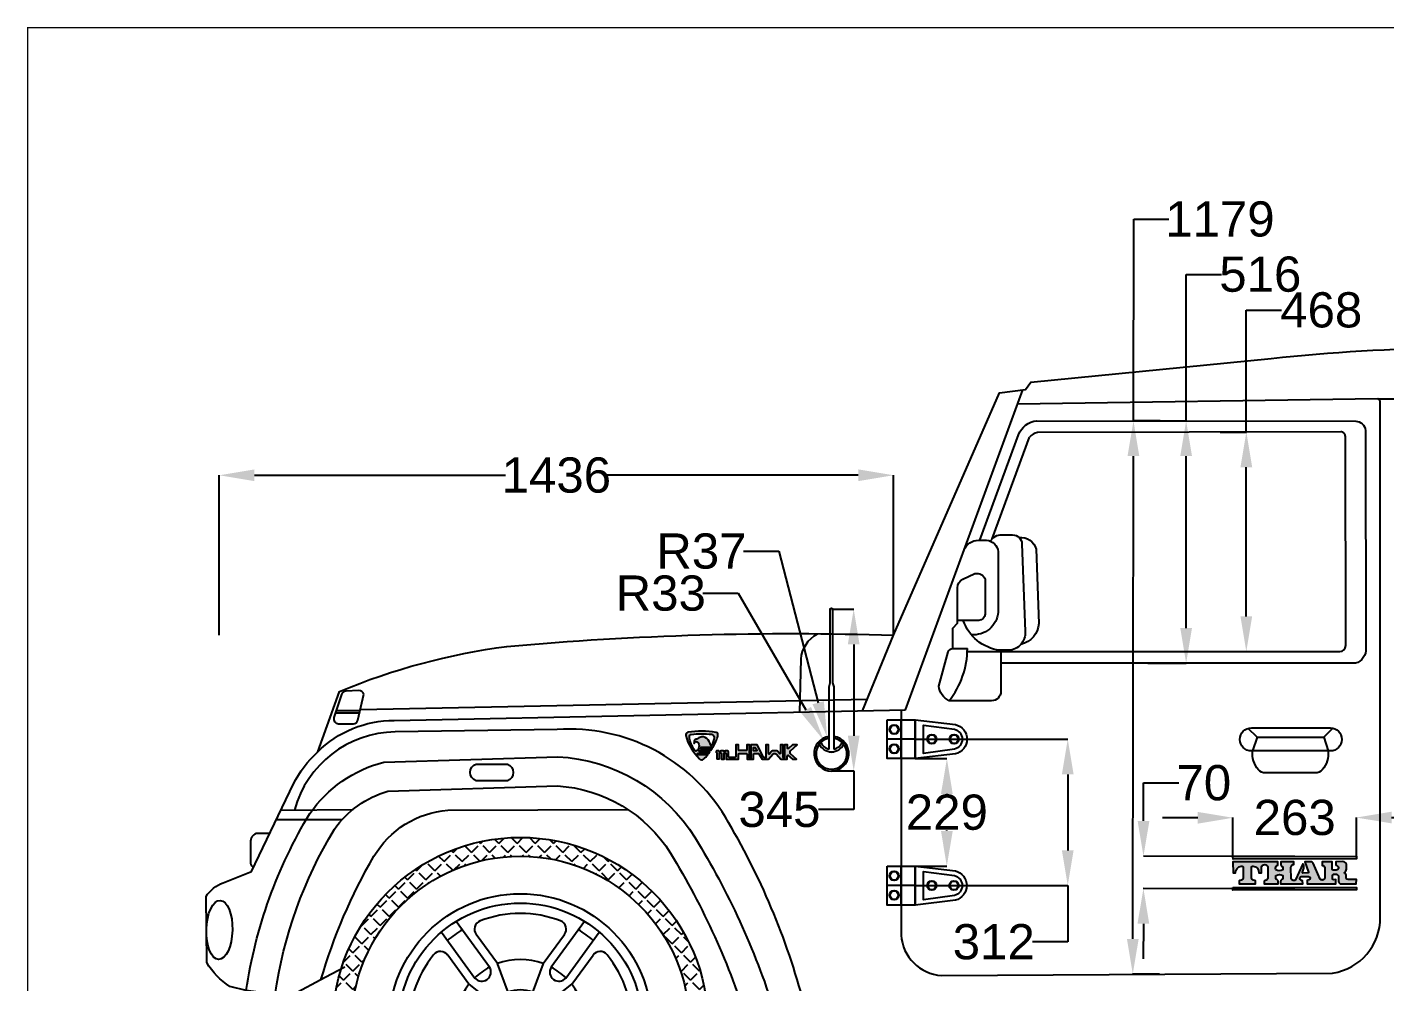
# Model space of a CAD drawing. Header units: millimetres. Extents: x 95227 to 123007, y 41076 to 56298.
# Drawn here: x 117435 to 120327, y 42099 to 44133 of the extents above; entities that cross this region are included whole.
import ezdxf

# ---------------------------------------------------------------- set-up
doc = ezdxf.new("R2010")
doc.units = ezdxf.units.MM
doc.header["$MEASUREMENT"] = 0
doc.layers.add('Dimensions', color=9, linetype='Continuous')
doc.styles.get("Standard").update_dxf_attribs({"font": 'arial.ttf'})
doc.dimstyles.get("Standard").update_dxf_attribs({"dimtxt": 75, "dimasz": 75, "dimexe": 0.18, "dimexo": 0.0625, "dimgap": 0.09, "dimtad": 0, "dimtih": 1, "dimtoh": 1, "dimdec": 0, "dimzin": 0, "dimdsep": 46, "dimtxsty": 'Standard', "dimcen": 0.09, "dimadec": 0, "dimazin": 0, "dimtfac": 1, "dimtdec": 0, "dimtofl": 0, "dimtmove": 0, "dimatfit": 3, "dimfxl": 1, "dimtolj": 1, "dimtzin": 0, "dimarcsym": 0})

# ---------------------------------------------------------------- blocks, each defined once
blk = doc.blocks.new('*U3')
blk.add_circle((0, -3.3), 8)
blk.add_arc((0, -3.3), 14.6, 16.3739, 164.0888)
blk = doc.blocks.new('*U4')
at = {"color": 0, "linetype": 'ByBlock', "lineweight": -2, "transparency": 16777216}
for p, rotation in [((86446.1, 54757.7), 215.9999999999999), ((86506.5, 54757.7), 144), ((86427.5, 54700.3), 287.9999999999999), ((86525.1, 54700.3), 72)]:
    blk.add_blockref('*U3', p, dxfattribs=dict(at, rotation=rotation))
blk.add_blockref('*U3', (86476.3, 54664.8), dxfattribs=at)
blk = doc.blocks.new('*U5')
blk.add_lwpolyline([(8, 0), (4, 6.9), (-4, 6.9), (-8, 0), (-4, -6.9), (4, -6.9)], close=True)
blk = doc.blocks.new('*U6')
at = {"color": 0, "linetype": 'ByBlock', "lineweight": -2, "transparency": 16777216}
for p, rotation in [((86444.2, 54760.4), 215.9999999999999), ((86508.4, 54760.4), 144), ((86424.3, 54699.3), 287.9999999999999), ((86528.2, 54699.3), 71.99999999999996)]:
    blk.add_blockref('*U5', p, dxfattribs=dict(at, rotation=rotation))
blk.add_blockref('*U5', (86476.3, 54661.5), dxfattribs=at)
blk = doc.blocks.new('Thar Text')
h = blk.add_hatch(color=1)
h.dxf.hatch_style = 1
h.paths.add_polyline_path([(46.68, -3.02), (-34.58, 23.38), (-35.12, 21.72), (46.14, -4.68)])
h.paths.add_polyline_path([(-15.38, 11.24, -0.382894), (-13.93, 8.75), (-16.37, 1.39, -0.23712), (-17.94, 0.62), (-19.21, 0.59, 0.31703), (-19.4, 0.45), (-20, -1.34), (-10.7, -4.43), (-10.2, -2.92, 0.242247), (-10.75, -1.13, -0.339913), (-11.02, -0.22), (-10.42, 1.59, -0.265073), (-10.29, 1.71, -0.273396), (-5.9, 0.27, -0.277258), (-5.87, 0.09), (-6.49, -1.55, -0.294154), (-7.44, -2.35, 0.288317), (-8.72, -3.42), (-9.17, -4.93), (5.36, -9.59), (6.01, -7.56, -0.393076), (4.68, -5.39), (4.79, -5.07, -0.353837), (6.04, -4.46), (10.84, -6.03, -0.376101), (11.51, -7.42, -0.347638), (10.18, -8.34), (9, -8.3), (8.27, -10.53), (27.17, -16.57), (28.02, -13.92), (26.41, -13.45, -0.348559), (26.01, -12.76), (26.73, -10.66, -0.381602), (27.72, -9.95), (29.59, -10.56, -0.406679), (30.46, -12.59), (29.46, -15.84, 0.400639), (30.62, -17.92), (40.6, -21.14), (41.56, -18.32), (36.14, -16.46, -0.333412), (35.16, -15.04), (35.74, -13.14, 0.344418), (35.07, -11.15, 0.196792), (37.3, -9.22), (38.37, -6.24, 0.356185), (36.56, -3.56), (31.95, -2.12), (31.34, -4.08, 0.250677), (31.96, -5.47, -0.521072), (31.66, -7.65, -0.179004), (30.24, -7.77), (28.27, -7.07, -0.34931), (27.94, -6.34), (29.58, -1.35), (22.92, 0.83), (22.12, -1.6, -0.435565), (23.41, -3.69), (21.24, -10.48, -0.584703), (17.93, -10.35), (16.66, 1.72, 0.27519), (15.29, 3.19), (11.41, 4.47), (11.67, -3.09, -0.566637), (11.18, -3.56), (7.8, -2.53, -0.426032), (7.78, -1.75), (9.57, 0.44), (10.07, 2.05, 0.26241), (9.73, 3.57), (1.62, -5.35, -0.497213), (-1.18, -3.73), (1.18, 3.73, -0.471858), (3.71, 5.1), (4.25, 6.84), (-4.21, 9.6), (-4.87, 7.57, 0.376102), (-4.03, 5.98), (-4.69, 3.89, -0.251657), (-9.4, 5.36), (-9.07, 6.43, -0.401256), (-7.03, 8.08), (-6.35, 10.29), (-16.92, 13.7), (-26.58, 16.78), (-35.79, 19.83), (-38.07, 12.66), (-36.37, 12.13, -0.37191), (-31.22, 15.3, -0.585078), (-30.35, 13.69), (-32.64, 7.01, -0.316215), (-34.17, 5.99), (-35.53, 6.1, 0.351509), (-35.91, 5.85), (-36.46, 4.13), (-30.96, 2.4), (-25.61, 0.6), (-25.04, 2.31, 0.351509), (-25.19, 2.74), (-26.36, 3.45, -0.316215), (-27, 5.18), (-24.93, 11.93, -0.585078), (-23.28, 12.72, -0.37191), (-20.98, 7.13), (-19.28, 6.56), (-18.1, 10.13, -0.399434)])
h.paths.add_polyline_path([(39.98, -23.46), (-41.28, 2.95), (-41.82, 1.28), (39.44, -25.12)])
at = {"color": 1}
blk.add_lwpolyline([(-16.92, 13.7), (-26.58, 16.78), (-35.79, 19.83), (-38.07, 12.66), (-36.37, 12.13, -0.37191), (-31.22, 15.3, -0.585078), (-30.35, 13.69), (-32.64, 7.01, -0.316215), (-34.17, 5.99), (-35.53, 6.1, 0.351509), (-35.91, 5.85), (-36.46, 4.13), (-30.96, 2.4), (-25.61, 0.6), (-25.04, 2.31, 0.351509), (-25.19, 2.74), (-26.36, 3.45, -0.316215), (-27, 5.18), (-24.93, 11.93, -0.585078), (-23.28, 12.72, -0.37191), (-20.98, 7.13), (-19.28, 6.56), (-18.1, 10.13, -0.399434), (-15.38, 11.24, -0.382894), (-13.93, 8.75), (-16.37, 1.39, -0.23712), (-17.94, 0.62), (-19.21, 0.59, 0.31703), (-19.4, 0.45), (-20, -1.34), (-10.7, -4.43), (-10.2, -2.92, 0.242247), (-10.75, -1.13, -0.339913), (-11.02, -0.22), (-10.42, 1.59, -0.265073), (-10.29, 1.71, -0.273396), (-5.9, 0.27, -0.277258), (-5.87, 0.09), (-6.49, -1.55, -0.294154), (-7.44, -2.35, 0.288317), (-8.72, -3.42), (-9.17, -4.93), (5.36, -9.59), (6.01, -7.56, -0.393076), (4.68, -5.39), (4.79, -5.07, -0.353837), (6.04, -4.46), (10.84, -6.03, -0.376101), (11.51, -7.42, -0.347638), (10.18, -8.34), (9, -8.3), (8.27, -10.53), (27.17, -16.57), (28.02, -13.92), (26.41, -13.45, -0.348559), (26.01, -12.76), (26.73, -10.66, -0.381602), (27.72, -9.95), (29.59, -10.56, -0.406679), (30.46, -12.59), (29.46, -15.84, 0.400639), (30.62, -17.92), (40.6, -21.14), (41.56, -18.32), (36.14, -16.46, -0.333412), (35.16, -15.04), (35.74, -13.14, 0.344418), (35.07, -11.15, 0.196792), (37.3, -9.22), (38.37, -6.24, 0.356185), (36.56, -3.56), (31.95, -2.12), (31.34, -4.08, 0.250677), (31.96, -5.47, -0.521072), (31.66, -7.65, -0.179004), (30.24, -7.77), (28.27, -7.07, -0.34931), (27.94, -6.34), (29.58, -1.35), (22.92, 0.83), (22.12, -1.6, -0.435565), (23.41, -3.69), (21.24, -10.48, -0.584703), (17.93, -10.35), (16.66, 1.72, 0.27519), (15.29, 3.19), (11.41, 4.47), (11.67, -3.09, -0.58706), (11.16, -3.55), (7.8, -2.53, -0.426032), (7.78, -1.75), (9.57, 0.44), (10.07, 2.05, 0.26241), (9.73, 3.57), (1.62, -5.35, -0.497213), (-1.18, -3.73), (1.18, 3.73, -0.471858), (3.71, 5.1), (4.25, 6.84), (-4.21, 9.6), (-4.87, 7.57, 0.376102), (-4.03, 5.98), (-4.69, 3.89, -0.251657), (-9.4, 5.36), (-9.07, 6.43, -0.401256), (-7.03, 8.08), (-6.35, 10.29), (-16.92, 13.7)], format="xyb", dxfattribs=at)
for points in [[(-34.58, 23.38), (46.68, -3.02), (46.14, -4.68), (-35.12, 21.72)], [(-41.28, 2.95), (39.98, -23.46), (39.44, -25.12), (-41.82, 1.28)]]:
    blk.add_lwpolyline(points, close=True, dxfattribs=at)
blk = doc.blocks.new('Wheel')
h = blk.add_hatch()
h.set_pattern_fill('ANGLE', color=256, scale=100, angle=45)
h.set_pattern_definition([(45, (-86476.282, -54716.16), (-19.4454365, 19.4454365), [20, -7.5]), (135, (-86476.282, -54716.16), (-19.4454365, -19.4454365), [20, -7.5])])
h.paths.add_polyline_path([(0, 400), (0, 360, -0.414214), (360, 0), (400, 0, 0.414214)])
h.paths.add_polyline_path([(0, 400, 0.414214), (-400, 0), (-360, 0, -0.414214), (0, 360)])
h.paths.add_polyline_path([(-360, 0), (-400, 0, 0.414214), (0, -400), (0, -360, -0.414214)])
h.paths.add_polyline_path([(400, 0), (360, 0, -0.414214), (0, -360), (0, -400, 0.414214)])
for points in [[(-168.2, 198.3), (-97.1, 100.4, 0.916875), (-65.5, 123.4), (-136.6, 221.2)], [(136.6, 221.2), (65.5, 123.4, 0.916875), (97.1, 100.4), (168.2, 198.3)], [(-240.6, -98.7), (-125.5, -61.3, 0.916875), (-137.6, -24.2), (-252.6, -61.6)], [(252.6, -61.6), (137.6, -24.2, 0.916875), (125.5, -61.3), (240.6, -98.7)], [(19.5, -259.3), (19.5, -138.3, 0.916875), (-19.5, -138.3), (-19.5, -259.3)]]:
    blk.add_lwpolyline(points, format="xyb")
for points in [[(-48.9, 131.2), (-94.2, 193.4)], [(48.9, 131.2), (94.2, 193.4)], [(-109.6, 87.1), (-154.8, 149.3)], [(109.6, 87.1), (154.8, 149.3)], [(-18.4, 49.2), (-48.9, 131.2)], [(48.9, 131.2), (18.3, 49.1)], [(-109.6, 87.1), (-41, 32.6)], [(41.1, 32.7), (109.6, 87.1)], [(-1.9, -2), (-1.8, -18.5), (-14.1, -23.7), (-18.9, -23.7), (-27.1, 22.8), (-1.9, -2)], [(1.9, -2), (1.8, -18.5), (14.1, -23.7), (18.9, -23.7), (27, 22.8), (1.9, -2)], [(-139.9, -6), (-213, -29.8)], [(-52.5, -2.3), (-139.9, -6)], [(139.9, -6), (52.4, -2.3)], [(139.9, -6), (213, -29.8)], [(-116.7, -77.3), (-43.7, -29)], [(-14.1, -50.6), (-37.5, -134.9)], [(37.5, -134.9), (14, -50.5)], [(43.8, -29), (116.7, -77.3)], [(-116.7, -77.3), (-189.9, -101.1)], [(116.7, -77.3), (189.9, -101.1)], [(-37.5, -134.9), (-37.5, -211.8)], [(37.5, -134.9), (37.5, -211.8)]]:
    blk.add_lwpolyline(points)
for radius in [400, 360, 280, 260, 40]:
    blk.add_circle((0, 0), radius)
for centre, radius, start, end in [((0, 0), 238, 68.8883, 111.1117), ((0, 0), 238, 121.3003, 130.6997), ((-78.9, 204.5), 18.8, 111.1117, 216), ((78.9, 204.5), 18.8, 324, 68.8883), ((0, 0), 238, 49.3003, 58.6997), ((0, 0), 238, 140.8883, 183.1117), ((-170.1, 138.3), 18.8, 36, 140.8883), ((170.1, 138.3), 18.8, 39.1117, 144), ((0, 0), 238, 356.8883, 39.1117), ((0, 0), 140, 117.9935, 134.0065), ((0, 0), 140, 69.5368, 110.4632), ((0, 0), 140, 45.9935, 62.0065), ((0, 0), 140, 141.5368, 182.4632), ((0, 0), 140, 357.5368, 38.4632), ((0, 0), 75, 69.5368, 110.4632), ((0, 0), 75, 141.5368, 182.4632), ((0, 0), 75, 357.5368, 38.4632), ((-218.9, -11.9), 18.8, 183.1117, 288), ((0, 0), 140, 189.9935, 206.0065), ((218.9, -11.9), 18.8, 252, 356.8883), ((0, 0), 238, 193.3003, 202.6997), ((0, 0), 75, 213.5368, 254.4632), ((0, 0), 75, 285.5368, 326.4632), ((0, 0), 140, 213.5368, 254.4632), ((0, 0), 140, 285.5368, 326.4632), ((-184.1, -119), 18.8, 108, 212.8883), ((184.1, -119), 18.8, 327.1117, 72), ((0, 0), 238, 212.8883, 255.1117), ((0, 0), 140, 261.9935, 278.0065), ((0, 0), 238, 284.8883, 327.1117), ((-56.3, -211.8), 18.8, 255.1117, 0), ((56.3, -211.8), 18.8, 180, 284.8883), ((0, 0), 238, 265.3003, 274.6997)]:
    blk.add_arc(centre, radius, start, end)
for name in ['*U4', '*U6']:
    blk.add_blockref(name, (-86476.3, -54716.2))
at = {"color": 1, "xscale": 1.026477805229593, "yscale": 1.026477805229593, "zscale": 1.026477805229593}
blk.add_blockref('Thar Text', (174.7, -56.7), dxfattribs=at)
blk = doc.blocks.new('hawk')
h = blk.add_hatch(color=1)
h.dxf.hatch_style = 1
h.paths.add_polyline_path([(-35.88, 19, 0.404591), (-37.41, 16.63, 0.130147), (-27.66, 0.24, 0.408551), (-24.74, -0.09, 0.029395), (-21.76, 3.06), (-28.53, 3.06, -0.952211), (-28.58, 4.19), (-20.85, 4.19, 0.008754), (-20.07, 5.22), (-27.3, 5.22, -0.952211), (-27.36, 6.35), (-19.29, 6.35, 0.007725), (-18.67, 7.31), (-26.31, 7.31, -0.952211), (-26.36, 8.44), (-17.99, 8.44, 0.059257), (-14.57, 16.45, 0.409649), (-15.83, 18.96, 0.077233)])
h.paths.add_polyline_path([(-17.25, 15.23, -0.067371), (-18.81, 9.83, -0.471179), (-19.67, 9.83, 0.127913), (-22.42, 14.58, 0.282161), (-27.34, 15.41, 0.106668), (-28.73, 14.55, -0.178163), (-29.58, 14.18), (-30.01, 14.15, 0.211255), (-31.15, 13.38, 0.208142), (-31.27, 11.06, -0.206483), (-30.58, 12.29, -0.27889), (-29.41, 12.21, -0.363364), (-28.03, 8.18, -0.109199), (-29.22, 6.05, -0.464593), (-30.99, 6.08, -0.137068), (-34.78, 15.96, -0.350281), (-33.48, 17.53, -0.046137), (-19.04, 17.56, -0.443081)], flags=16)
h.paths.add_polyline_path([(-12.06, 4.01), (-12.06, 0), (-10.2, 0), (-10.2, 4.17), (-9.22, 4.17, -0.393943), (-8.78, 3.79), (-8.78, 0), (0, 0), (0, 3.36, -0.198912), (0.11, 3.63), (0.36, 3.88, -0.198912), (0.63, 3.99), (5.51, 3.99, -0.198912), (5.78, 3.88), (6.03, 3.63, -0.198912), (6.14, 3.36), (6.14, 0), (10.79, 0), (10.79, 3.38, -0.414214), (11.32, 3.93), (14.11, 3.93, -0.255949), (14.42, 3.76), (16.82, 0), (21.51, 0), (24.49, 3.49, -0.218786), (25.13, 3.94), (26.16, 3.94, -0.184158), (26.96, 3.49), (30.05, 0), (34.65, 0), (34.65, 1.95, -0.249265), (35.1, 2.72), (38.44, 0), (41.19, 0), (37, 3.77, -0.212693), (36.84, 4.13), (36.84, 5.56, -0.21738), (37.01, 5.92), (41.68, 9.97), (38.41, 9.97), (35.53, 7.51, -0.178932), (35.22, 7.39), (35, 7.39, -0.414214), (34.83, 7.56), (34.83, 9.97), (32.77, 9.97), (32.77, 1.08, -0.971146), (31.92, 1.06), (31.92, 9.97), (29.87, 9.97), (29.87, 4.04, -0.502321), (29.16, 3.89), (27.7, 5.64, 0.213791), (27.08, 5.9), (24.55, 5.9, 0.171096), (23.84, 5.64), (22.22, 3.66, -0.62129), (21.4, 3.82), (21.4, 9.97), (19.57, 9.97), (19.57, 0.93), (18.58, 0.93, -0.221264), (17.96, 1.26), (13.25, 9.97), (8.96, 9.97), (8.96, 0.97, -0.842099), (7.94, 0.97), (7.94, 9.97), (6, 9.97), (6, 6.43, -0.414214), (5.61, 6.04), (0.57, 6.04, -0.414214), (0.18, 6.43), (0.18, 9.97), (-1.81, 9.97), (-1.81, 1.6, -0.414214), (-2.29, 1.13), (-6.39, 1.13, -0.328801), (-7, 1.75), (-7, 5.08, 0.367304), (-7.64, 5.8), (-9.17, 5.8, 0.386944), (-9.68, 5.13), (-10.19, 5.13, 0.370557), (-10.86, 5.8), (-12.31, 5.8, 0.398474), (-13.01, 5.1), (-13.42, 5.1, 0.323889), (-13.95, 5.8), (-15.24, 5.8, 0.393145), (-15.66, 5.48), (-15.66, 4.84, 0.166006), (-15.61, 4.67), (-15.28, 4.25, -0.166006), (-15.22, 4.08), (-15.22, 0), (-13.51, 0), (-13.51, 4, -0.54313)])
h.paths.add_polyline_path([(10.68, 6.04), (10.68, 8.03, -0.414214), (10.93, 8.29), (11.79, 8.29, -0.251857), (12.01, 8.17), (13.11, 6.5, -0.134352), (13.16, 6.37), (13.17, 6.05, -0.428842), (12.91, 5.78), (10.93, 5.78, -0.414214)], flags=16)
for points in [[(-20.07, 5.22), (-27.3, 5.22, -0.952211), (-27.36, 6.35), (-19.29, 6.35, 0.007725), (-18.67, 7.31), (-26.31, 7.31, -0.952211), (-26.36, 8.44), (-17.99, 8.44, 0.059257), (-14.57, 16.45, 0.409649), (-15.83, 18.96, 0.077233), (-35.88, 19, 0.404591), (-37.41, 16.63, 0.130147), (-27.66, 0.24, 0.408551), (-24.74, -0.09, 0.029395), (-21.76, 3.06), (-28.53, 3.06, -0.952211), (-28.58, 4.19), (-20.85, 4.19, 0.008754)], [(10.93, 8.29), (11.79, 8.29, -0.251857), (12.01, 8.17), (13.11, 6.5, -0.134352), (13.16, 6.37), (13.17, 6.05, -0.428842), (12.91, 5.78), (10.93, 5.78, -0.414214), (10.68, 6.04), (10.68, 8.03, -0.414214)]]:
    blk.add_lwpolyline(points, format="xyb", close=True)
for points in [[(-34.78, 15.96, -0.350281), (-33.48, 17.53, -0.046137), (-19.04, 17.56, -0.443081), (-17.25, 15.23, -0.067371), (-18.81, 9.83, -0.471179), (-19.67, 9.83, 0.127913), (-22.42, 14.58, 0.282161), (-27.34, 15.41, 0.106668), (-28.73, 14.55, -0.178163), (-29.58, 14.18), (-30.01, 14.15, 0.211255), (-31.15, 13.38, 0.208142), (-31.27, 11.06, -0.206483), (-30.58, 12.29, -0.27889), (-29.41, 12.21, -0.363364), (-28.03, 8.18, -0.109199), (-29.22, 6.05, -0.464593), (-30.99, 6.08, -0.137068), (-34.78, 15.96)], [(-13.51, 0), (-13.51, 4, -0.54313), (-12.06, 4.01), (-12.06, 0), (-10.2, 0), (-10.2, 4.17), (-9.22, 4.17, -0.393943), (-8.78, 3.79), (-8.78, 0), (0, 0), (0, 3.36, -0.198912), (0.11, 3.63), (0.36, 3.88, -0.198912), (0.63, 3.99), (5.51, 3.99, -0.198912), (5.78, 3.88), (6.03, 3.63, -0.198912), (6.14, 3.36), (6.14, 0), (10.79, 0), (10.79, 3.38, -0.422861), (11.34, 3.93), (14.11, 3.93, -0.255949), (14.42, 3.76), (16.82, 0), (21.51, 0), (24.49, 3.49, -0.218786), (25.13, 3.94), (26.16, 3.94, -0.184158), (26.96, 3.49), (30.05, 0), (34.65, 0), (34.65, 1.95, -0.249265), (35.1, 2.72), (38.44, 0), (41.19, 0), (37, 3.77, -0.212693), (36.84, 4.13), (36.84, 5.56, -0.21738), (37.01, 5.92), (41.68, 9.97), (38.41, 9.97), (35.53, 7.51, -0.178932), (35.22, 7.39), (35, 7.39, -0.414214), (34.83, 7.56), (34.83, 9.97), (32.77, 9.97), (32.77, 1.08, -0.969725), (31.92, 1.06), (31.92, 9.97), (29.87, 9.97), (29.87, 4.04, -0.502321), (29.16, 3.89), (27.7, 5.64, 0.213791), (27.08, 5.9), (24.55, 5.9, 0.171096), (23.84, 5.64), (22.2, 3.64, -0.600263), (21.4, 3.82), (21.4, 9.97), (19.57, 9.97), (19.57, 0.93), (18.58, 0.93, -0.221264), (17.96, 1.26), (13.25, 9.97), (8.96, 9.97), (8.96, 0.97, -0.842099), (7.94, 0.97), (7.94, 9.97), (6, 9.97), (6, 6.43, -0.414214), (5.61, 6.04), (0.57, 6.04, -0.414214), (0.18, 6.43), (0.18, 9.97), (-1.81, 9.97), (-1.81, 1.6, -0.414143), (-2.29, 1.13), (-6.39, 1.13, -0.328801), (-7, 1.75), (-7, 5.08, 0.367304), (-7.64, 5.8), (-9.17, 5.8, 0.386944), (-9.68, 5.13), (-10.19, 5.13, 0.370557), (-10.86, 5.8), (-12.31, 5.8, 0.398474), (-13.01, 5.1), (-13.42, 5.1, 0.323889), (-13.95, 5.8), (-15.24, 5.8, 0.393145), (-15.66, 5.48), (-15.66, 4.84, 0.166006), (-15.61, 4.67), (-15.28, 4.25, -0.166006), (-15.22, 4.08), (-15.22, 0)]]:
    blk.add_lwpolyline(points, format="xyb")
blk.add_lwpolyline([(-13.51, 0), (-15.22, 0)])
blk = doc.blocks.new('*D182')
at = {"layer": 'Defpoints', "color": 0, "transparency": 16777216}
for p in [(119791.7, 43294.6), (119848.5, 43294.5), (119846.9, 42115.9)]:
    blk.add_point(p, dxfattribs=at)
at = {"layer": 'Dimensions', "color": 0, "lineweight": -2, "transparency": 16777216}
for p, q in [((119791.7, 43294.6), (119792.3, 43724.3)), ((119792.3, 43724.3), (119867.3, 43724.3)), ((119848.4, 43294.5), (119791.6, 43294.6)), ((119790.3, 42191), (119791.6, 43219.6)), ((119846.9, 42115.9), (119790, 42116))]:
    blk.add_line(p, q, dxfattribs=at)
at = {"layer": 'Dimensions', "color": 0, "transparency": 16777216}
for points in [[(119779.1, 43219.6), (119804.1, 43219.5), (119791.7, 43294.6)], [(119777.8, 42191), (119802.8, 42190.9), (119790.2, 42116)]]:
    blk.add_solid(points, dxfattribs=at)
at = {"layer": 'Dimensions', "color": 0, "transparency": 16777216, "insert": (119975.9, 43724.3), "char_height": 75, "attachment_point": 5}
blk.add_mtext('\\A1;1179', dxfattribs=at)
blk = doc.blocks.new('*D183')
at = {"layer": 'Defpoints', "color": 0, "transparency": 16777216}
for p in [(119822.2, 43294.5), (119822.2, 42778.1), (119903.9, 42778.1)]:
    blk.add_point(p, dxfattribs=at)
at = {"layer": 'Dimensions', "color": 0, "lineweight": -2, "transparency": 16777216}
for p, q in [((119903.9, 43294.5), (119903.9, 43606.7)), ((119903.9, 43606.7), (119978.9, 43606.7)), ((119822.3, 43294.5), (119904.1, 43294.5)), ((119903.9, 42853.1), (119903.9, 43219.5)), ((119822.3, 42778.1), (119904.1, 42778.1))]:
    blk.add_line(p, q, dxfattribs=at)
at = {"layer": 'Dimensions', "color": 0, "transparency": 16777216}
for points in [[(119891.4, 43219.5), (119916.4, 43219.5), (119903.9, 43294.5)], [(119891.4, 42853.1), (119916.4, 42853.1), (119903.9, 42778.1)]]:
    blk.add_solid(points, dxfattribs=at)
at = {"layer": 'Dimensions', "color": 0, "transparency": 16777216, "insert": (120061.9, 43606.7), "char_height": 75, "attachment_point": 5}
blk.add_mtext('\\A1;516', dxfattribs=at)
blk = doc.blocks.new('*D184')
at = {"layer": 'Defpoints', "color": 0, "transparency": 16777216}
for p in [(119976, 43270.8), (119976, 42803.1), (120032.1, 42803.1)]:
    blk.add_point(p, dxfattribs=at)
at = {"layer": 'Dimensions', "color": 0, "lineweight": -2, "transparency": 16777216}
for p, q in [((120032.1, 43270.8), (120032.1, 43530.6)), ((120032.1, 43530.6), (120107.1, 43530.6)), ((119976.1, 43270.8), (120032.3, 43270.8)), ((120032.1, 42878.1), (120032.1, 43195.8)), ((119976.1, 42803.1), (120032.3, 42803.1))]:
    blk.add_line(p, q, dxfattribs=at)
at = {"layer": 'Dimensions', "color": 0, "transparency": 16777216}
for points in [[(120019.6, 43195.8), (120044.6, 43195.8), (120032.1, 43270.8)], [(120019.6, 42878.1), (120044.6, 42878.1), (120032.1, 42803.1)]]:
    blk.add_solid(points, dxfattribs=at)
at = {"layer": 'Dimensions', "color": 0, "transparency": 16777216, "insert": (120191.7, 43530.6), "char_height": 75, "attachment_point": 5}
blk.add_mtext('\\A1;468', dxfattribs=at)
blk = doc.blocks.new('*D189')
at = {"layer": 'Defpoints', "color": 0, "transparency": 16777216}
for p in [(119326.7, 42616.3), (119326.7, 42304.5), (119651.7, 42304.5)]:
    blk.add_point(p, dxfattribs=at)
at = {"layer": 'Dimensions', "color": 0, "lineweight": -2, "transparency": 16777216}
for p, q in [((119326.7, 42616.3), (119651.8, 42616.3)), ((119651.7, 42541.3), (119651.7, 42379.5)), ((119326.7, 42304.5), (119651.8, 42304.5)), ((119651.7, 42304.5), (119651.7, 42184.4)), ((119651.7, 42184.4), (119576.7, 42184.4))]:
    blk.add_line(p, q, dxfattribs=at)
at = {"layer": 'Dimensions', "color": 0, "transparency": 16777216}
for points in [[(119639.2, 42541.3), (119664.2, 42541.3), (119651.7, 42616.3)], [(119639.2, 42379.5), (119664.2, 42379.5), (119651.7, 42304.5)]]:
    blk.add_solid(points, dxfattribs=at)
at = {"layer": 'Dimensions', "color": 0, "transparency": 16777216, "insert": (119494.1, 42184.4), "char_height": 75, "attachment_point": 5}
blk.add_mtext('\\A1;312', dxfattribs=at)
blk = doc.blocks.new('*D190')
at = {"layer": 'Defpoints', "color": 0, "transparency": 16777216}
for p in [(119326.7, 42574.9), (119326.5, 42345.9), (119394.1, 42345.8)]:
    blk.add_point(p, dxfattribs=at)
at = {"layer": 'Dimensions', "color": 0, "lineweight": -2, "transparency": 16777216}
for p, q in [((119326.7, 42574.9), (119394.4, 42574.9)), ((119394.2, 42499.9), (119394.2, 42498.8)), ((119394.2, 42420.8), (119394.2, 42422)), ((119326.6, 42345.9), (119394.3, 42345.8))]:
    blk.add_line(p, q, dxfattribs=at)
at = {"layer": 'Dimensions', "color": 0, "transparency": 16777216}
for points in [[(119381.7, 42499.9), (119406.7, 42499.9), (119394.3, 42574.9)], [(119381.7, 42420.9), (119406.7, 42420.8), (119394.1, 42345.8)]]:
    blk.add_solid(points, dxfattribs=at)
at = {"layer": 'Dimensions', "color": 0, "transparency": 16777216, "insert": (119394.2, 42460.4), "char_height": 75, "attachment_point": 5}
blk.add_mtext('\\A1;229', dxfattribs=at)
blk = doc.blocks.new('*D191')
at = {"layer": 'Defpoints', "color": 0, "transparency": 16777216}
for p in [(119148.4, 42893.3), (119195.8, 42893.3), (119148.4, 42548.7)]:
    blk.add_point(p, dxfattribs=at)
at = {"layer": 'Dimensions', "color": 0, "lineweight": -2, "transparency": 16777216}
for p, q in [((119148.5, 42893.3), (119195.9, 42893.3)), ((119195.8, 42818.3), (119195.8, 42623.7)), ((119148.5, 42548.7), (119195.9, 42548.7)), ((119195.8, 42548.7), (119195.8, 42466.3)), ((119195.8, 42466.3), (119120.8, 42466.3))]:
    blk.add_line(p, q, dxfattribs=at)
at = {"layer": 'Dimensions', "color": 0, "transparency": 16777216}
for points in [[(119183.3, 42818.3), (119208.3, 42818.3), (119195.8, 42893.3)], [(119183.3, 42623.7), (119208.3, 42623.7), (119195.8, 42548.7)]]:
    blk.add_solid(points, dxfattribs=at)
at = {"layer": 'Dimensions', "color": 0, "transparency": 16777216, "insert": (119037.6, 42466.3), "char_height": 75, "attachment_point": 5}
blk.add_mtext('\\A1;345', dxfattribs=at)
blk = doc.blocks.new('*D125')
at = {"layer": 'Defpoints', "color": 0, "transparency": 16777216}
for p in [(119139.1, 42621.4), (119148.4, 42585.6)]:
    blk.add_point(p, dxfattribs=at)
at = {"layer": 'Dimensions', "color": 0, "lineweight": -2, "transparency": 16777216}
for p, q in [((118961.1, 43016.8), (119036.1, 43016.8)), ((119036.1, 43016.8), (119120.2, 42694)), ((119148.3, 42585.6), (119148.5, 42585.6)), ((119148.4, 42585.6), (119148.4, 42585.7))]:
    blk.add_line(p, q, dxfattribs=at)
at = {"layer": 'Dimensions', "color": 0, "transparency": 16777216}
blk.add_solid([(119132.3, 42697.2), (119108.1, 42690.9), (119139.1, 42621.4)], dxfattribs=at)
at = {"layer": 'Dimensions', "color": 0, "transparency": 16777216, "insert": (118871.4, 43016.8), "char_height": 75, "attachment_point": 5}
blk.add_mtext('\\A1;R37', dxfattribs=at)
blk = doc.blocks.new('*D126')
at = {"layer": 'Defpoints', "color": 0, "transparency": 16777216}
for p in [(119131.8, 42614.1), (119148.4, 42585.6)]:
    blk.add_point(p, dxfattribs=at)
at = {"layer": 'Dimensions', "color": 0, "lineweight": -2, "transparency": 16777216}
for p, q in [((118874.5, 42927.2), (118949.5, 42927.2)), ((118949.5, 42927.2), (119094.1, 42679)), ((119148.3, 42585.6), (119148.5, 42585.6)), ((119148.4, 42585.6), (119148.4, 42585.7))]:
    blk.add_line(p, q, dxfattribs=at)
at = {"layer": 'Dimensions', "color": 0, "transparency": 16777216}
blk.add_solid([(119104.9, 42685.2), (119083.3, 42672.7), (119131.8, 42614.1)], dxfattribs=at)
at = {"layer": 'Dimensions', "color": 0, "transparency": 16777216, "insert": (118784.8, 42927.2), "char_height": 75, "attachment_point": 5}
blk.add_mtext('\\A1;R33', dxfattribs=at)
blk = doc.blocks.new('*D192')
at = {"layer": 'Defpoints', "color": 0, "transparency": 16777216}
for p in [(117844.4, 43178.7), (117844.4, 42838), (119280.4, 42838)]:
    blk.add_point(p, dxfattribs=at)
at = {"layer": 'Dimensions', "color": 0, "lineweight": -2, "transparency": 16777216}
for p, q in [((117844.4, 42838.1), (117844.4, 43178.8)), ((117919.4, 43178.7), (118453.9, 43178.7)), ((119205.4, 43178.7), (118670.9, 43178.7)), ((119280.4, 42838.1), (119280.4, 43178.8))]:
    blk.add_line(p, q, dxfattribs=at)
at = {"layer": 'Dimensions', "color": 0, "transparency": 16777216}
for points in [[(117919.4, 43191.2), (117919.4, 43166.2), (117844.4, 43178.7)], [(119205.4, 43191.2), (119205.4, 43166.2), (119280.4, 43178.7)]]:
    blk.add_solid(points, dxfattribs=at)
at = {"layer": 'Dimensions', "color": 0, "transparency": 16777216, "insert": (118562.4, 43178.7), "char_height": 75, "attachment_point": 5}
blk.add_mtext('\\A1;1436', dxfattribs=at)
blk = doc.blocks.new('*D196')
at = {"layer": 'Defpoints', "color": 0, "transparency": 16777216}
for p in [(120266.7, 42449.4), (120003.7, 42363.8), (120266.8, 42364.2)]:
    blk.add_point(p, dxfattribs=at)
at = {"layer": 'Dimensions', "color": 0, "lineweight": -2, "transparency": 16777216}
for p, q in [((119928.6, 42448.9), (119853.6, 42448.8)), ((120003.7, 42363.9), (120003.6, 42449.2)), ((120266.8, 42364.2), (120266.7, 42449.6)), ((120341.7, 42449.5), (120416.7, 42449.6))]:
    blk.add_line(p, q, dxfattribs=at)
at = {"layer": 'Dimensions', "color": 0, "transparency": 16777216}
for points in [[(119928.6, 42461.4), (119928.6, 42436.4), (120003.6, 42449)], [(120341.7, 42462), (120341.7, 42437), (120266.7, 42449.4)]]:
    blk.add_solid(points, dxfattribs=at)
at = {"layer": 'Dimensions', "color": 0, "transparency": 16777216, "insert": (120135.2, 42449.2), "char_height": 75, "attachment_point": 5}
blk.add_mtext('\\A1;263', dxfattribs=at)
blk = doc.blocks.new('*D197')
at = {"layer": 'Defpoints', "color": 0, "transparency": 16777216}
for p in [(120135.3, 42366.7), (119812.9, 42298.2), (120135.2, 42297.8)]:
    blk.add_point(p, dxfattribs=at)
at = {"layer": 'Dimensions', "color": 0, "lineweight": -2, "transparency": 16777216}
for p, q in [((119813.1, 42442.1), (119813.2, 42523.2)), ((119813.2, 42523.2), (119888.2, 42523.2)), ((120135.2, 42366.7), (119812.8, 42367.1)), ((120135.1, 42297.8), (119812.7, 42298.2)), ((119812.8, 42223.2), (119812.7, 42148.2))]:
    blk.add_line(p, q, dxfattribs=at)
at = {"layer": 'Dimensions', "color": 0, "transparency": 16777216}
for points in [[(119800.6, 42442.1), (119825.6, 42442.1), (119813, 42367.1)], [(119800.3, 42223.2), (119825.3, 42223.2), (119812.9, 42298.2)]]:
    blk.add_solid(points, dxfattribs=at)
at = {"layer": 'Dimensions', "color": 0, "transparency": 16777216, "insert": (119941.6, 42523.2), "char_height": 75, "attachment_point": 5}
blk.add_mtext('\\A1;70', dxfattribs=at)

msp = doc.modelspace()

# ---------------------------------------------------------------- linework, layer by layer
at = {"const_width": 2.5}
msp.add_lwpolyline([(117436.4, 44132.2), (122402, 44132.2), (122402, 41077.2), (117436.4, 41077.2)], close=True, dxfattribs=at)
at = {"color": 0}
for points in [[(118111.5, 42130.9), (118070.1, 42108.6), (118001.4, 42071.5), (117963.2, 42072.1), (117901.8, 42081.1), (117867.2, 42089.7, -0.117079), (117817.6, 42140.3), (117816.1, 42281, -0.160817), (117852.7, 42310.6), (117913.1, 42334.2), (118002.5, 42521.4, -0.09235), (118054, 42589.1), (118100.4, 42718.1, -0.065977), (118457, 42814, -0.030427), (119280.4, 42838), (119506.1, 43354.2), (119561.5, 43361.5), (119573.1, 43377.2), (120085.2, 43427.5, -0.048358), (120855.3, 43435.9)], [(119296.9, 42678.4), (119296.7, 42199, 0.375616), (119382.9, 42113), (120215.9, 42118.2, 0.378625), (120317.2, 42236.8), (120317.2, 43336.4)], [(119464.6, 43040.3), (119547, 43265, -0.291973), (119585.8, 43294.8), (120265.1, 43293.9, -0.384279), (120285.8, 43274.4), (120286.7, 42810.1, -0.347964), (120264.8, 42778.1), (119509.3, 42778.1)], [(119437.7, 42803.1), (120231, 42803.1, 0.412653), (120244.1, 42815.7), (120243.2, 43261.5, 0.414372), (120233.2, 43271.5), (119587.5, 43269.8, 0.189132), (119570.4, 43259.6)], [(119486.5, 43038.5), (119493.9, 43045.9, -0.198912), (119508.1, 43051.8), (119534.2, 43051.8, -0.403502), (119554.2, 43032.5), (119561.1, 42845.5, -0.414997), (119526.3, 42805.8), (119506.8, 42805.8, -0.286036), (119429.1, 42869.3)], [(119430.8, 43019.7, -0.292819), (119461.6, 43040.3), (119478.7, 43040.3, -0.368359), (119503.3, 43016), (119503.3, 42886.9, -0.423783), (119446.1, 42839.1)], [(119548.1, 43046.2, -0.371586), (119584.3, 43021.2), (119590.1, 42863, -0.337477), (119551.9, 42818.4)], [(119406.6, 42809.5), (119406.6, 42853.2), (119416.8, 42863.5), (119416.8, 42939, -0.291847), (119428.4, 42957.1), (119454.1, 42969.1, -0.415019), (119475.6, 42957), (119475.6, 42882.9, -0.390019), (119462, 42869.3), (119416.8, 42869.3)], [(119143.4, 42595), (119143.4, 42727.9), (119145.9, 42736.8), (119145.9, 42893.3, -1), (119150.9, 42893.3), (119150.9, 42736.8), (119153.4, 42728.1), (119153.4, 42595)], [(119080.9, 42674), (119083.7, 42786.6, -0.257195), (119118.7, 42841.2)], [(119399, 42698.1, -0.241533), (119376.8, 42729.7), (119396.9, 42802.2, -0.336923), (119406.6, 42809.5), (119437.9, 42809.5)], [(119399, 42698.1, 0.168267), (119437.9, 42809.5)], [(119509.3, 42803.1), (119509.3, 42718.1, -0.414214), (119489.3, 42698.1), (119399, 42698.1)], [(118152.6, 42712.1, 0.332758), (118141.5, 42720.1), (118113.7, 42718.4)], [(118054, 42589.1, -0.200813), (118217, 42656.3), (119305.8, 42678.6)], [(118971.3, 42007.1, 0.233664), (118992.1, 41993.1), (119115.9, 41994.4, 0.3113), (119125, 42015.3, 0.248226), (119119.5, 42022.1, -0.200274), (119090.1, 42052.4, 0.070368), (118922.5, 42450.2, 0.281581), (118564, 42637), (118219.2, 42631.9, 0.332447), (118004.3, 42465.5)], [(119412.5, 42647.4, -0.786767), (119412.5, 42585.2), (119326.7, 42574.9), (119326.7, 42657.7), (119412.5, 42647.4)], [(117901.8, 42081.1, -0.100166), (118037.5, 42458.4, -0.181535), (118194.6, 42567.1), (118565.5, 42578.9, -0.244707), (118858.2, 42406.2, -0.059603), (119025.8, 42040.4, 0.231908), (119078.2, 41994)], [(120206.4, 42591.3, -0.212077), (120194, 42551.4, -0.216059), (120178.9, 42544.6), (120073, 42544.6, -0.216059), (120058, 42551.4, -0.212077), (120045.6, 42591.3)], [(117963.2, 42072.1, -0.099635), (118089.5, 42424.5, -0.171641), (118203.7, 42505.4), (118564.7, 42516.9, -0.242297), (118805.5, 42373.6, -0.06187), (118971.3, 42007.1)], [(118061, 42103.6, -0.061662), (118173.8, 42366.9, -0.243703), (118331.3, 42465.2), (118714.5, 42466.9)], [(117952, 42415.7), (117926.4, 42415.7, 0.379651), (117910.9, 42399.3), (117910.9, 42352.3, 0.368325), (117917.7, 42343.9)], [(119412.3, 42335.6, -0.786767), (119412.3, 42273.4), (119326.5, 42263.1), (119326.5, 42345.9), (119412.3, 42335.6)]]:
    msp.add_lwpolyline(points, format="xyb", dxfattribs=at)
for points in [[(119305.8, 42678.6), (119555.8, 43360.8)], [(120312.1, 43341.4), (119544.6, 43330.3)], [(120312.1, 43341.4), (120379.2, 43341.8), (121427.5, 43327.6)], [(119491, 43043), (119570.4, 43259.6)], [(119214.8, 42676.7), (119280.4, 42838)], [(118104.8, 42711.5), (118088.7, 42662.3)], [(118139.7, 42656.9), (118152.6, 42712.1)], [(118145.1, 42679.9), (119225.1, 42701.9)], [(118092.1, 42672.7), (118143.4, 42672.7)], [(118093.7, 42677.7), (118144.6, 42677.7)], [(118098.2, 42649.2), (118130, 42649.2)], [(120055, 42620.5), (120035.9, 42639.5)], [(120197, 42620.5), (120216, 42639.5)], [(119296.9, 42616.3), (119267.1, 42616.3)], [(119326.7, 42616.3), (119296.9, 42616.3)], [(120055, 42620.5), (120045.6, 42591.3)], [(120055, 42620.5), (120197, 42620.5)], [(120197, 42620.5), (120206.4, 42591.3)], [(119143.4, 42552.7), (119143.4, 42553.1)], [(119153.4, 42553.1), (119153.4, 42552.7)], [(117975.7, 42465.2), (118129.3, 42466.9)], [(117966.2, 42445.4), (118106, 42445)], [(119296.8, 42304.5), (119267, 42304.5)], [(119326.5, 42304.5), (119296.8, 42304.5)]]:
    msp.add_lwpolyline(points, dxfattribs=at)
for points in [[(119267.1, 42657.7), (119296.9, 42657.7), (119296.9, 42575), (119267.1, 42575)], [(119292, 42637), (119287, 42645.7), (119277, 42645.7), (119272, 42637), (119277, 42628.4), (119287, 42628.4)], [(119296.9, 42657.7), (119326.7, 42657.7), (119326.7, 42574.9), (119296.9, 42574.9)], [(119292, 42595.6), (119287, 42604.3), (119277, 42604.3), (119272, 42595.6), (119277, 42587), (119287, 42587)], [(119372.3, 42616.3), (119367.3, 42625), (119357.3, 42625), (119352.3, 42616.3), (119357.3, 42607.7), (119367.3, 42607.7)], [(119419.5, 42616.3), (119414.5, 42625), (119404.5, 42625), (119399.5, 42616.3), (119404.5, 42607.7), (119414.5, 42607.7)], [(119267, 42345.9), (119296.8, 42345.9), (119296.8, 42263.1), (119267, 42263.1)], [(119296.8, 42345.9), (119326.5, 42345.9), (119326.5, 42263.1), (119296.8, 42263.1)], [(119291.9, 42325.2), (119286.9, 42333.9), (119276.9, 42333.9), (119271.9, 42325.2), (119276.9, 42316.5), (119286.9, 42316.5)], [(119372.1, 42304.5), (119367.1, 42313.2), (119357.1, 42313.2), (119352.1, 42304.5), (119357.1, 42295.9), (119367.1, 42295.9)], [(119419.4, 42304.5), (119414.4, 42313.2), (119404.4, 42313.2), (119399.4, 42304.5), (119404.4, 42295.9), (119414.4, 42295.9)], [(119291.9, 42283.8), (119286.9, 42292.5), (119276.9, 42292.5), (119271.9, 42283.8), (119276.9, 42275.2), (119286.9, 42275.2)]]:
    msp.add_lwpolyline(points, close=True, dxfattribs=at)
for points in [[(119410.6, 42637.6, -0.767141), (119410.6, 42595), (119344.8, 42586.2), (119344.8, 42646.4)], [(120211.1, 42591.3), (120042.8, 42591.3, -1), (120042.8, 42640.5), (120211.1, 42640.5, -1)], [(118391.7, 42563.4), (118458.4, 42563.4, -0.686023), (118458.4, 42527.9), (118391.7, 42527.9, -0.724864)], [(119410.5, 42325.8, -0.767141), (119410.5, 42283.2), (119344.7, 42274.4), (119344.7, 42334.6)]]:
    msp.add_lwpolyline(points, format="xyb", close=True, dxfattribs=at)
for centre in [(119282, 42637), (119282, 42595.6), (119362.3, 42616.3), (119409.5, 42616.3), (119281.9, 42325.2), (119362.1, 42304.5), (119409.4, 42304.5), (119281.9, 42283.8)]:
    msp.add_circle(centre, 10, dxfattribs=at)
for centre, radius, start, end in [((120312.2, 43336.4), 5, 0.0029, 90.8324), ((118114.3, 42708.4), 10, 93.5734, 161.887), ((118098.2, 42659.2), 10, 161.887, 270), ((118130, 42659.2), 10, 270, 346.8494), ((119148.4, 42585.6), 37, 97.771, 82.229), ((119148.4, 42585.6), 33, 98.7205, 81.2795), ((119148.4, 42618.6), 29.1, 206.2085, 333.7915), ((119148.4, 42618.6), 24.1, 201.4588, 258.0406), ((119148.4, 42618.6), 24.1, 281.9594, 338.5412)]:
    msp.add_arc(centre, radius, start, end, dxfattribs=at)
msp.add_ellipse((117844.6, 42210), major_axis=(1.6, 63), ratio=0.440573, dxfattribs=at)

# ---------------------------------------------------------------- block references
at = {"color": 0, "xscale": 3, "yscale": 3, "zscale": 3}
msp.add_blockref('hawk', (118950.1, 42574.1), dxfattribs=at)
at = {"color": 1, "xscale": 3.07943341568878, "yscale": 3.07943341568878, "zscale": 3.07943341568878, "rotation": 18.08209921853036}
msp.add_blockref('Thar Text', (120127.3, 42331.1), dxfattribs=at)
at = {"color": 0}
msp.add_blockref('Wheel', (118485.7, 42007.1), dxfattribs=at)

# ---------------------------------------------------------------- dimensions: what is measured, and where the dimension line sits
at = {"layer": 'Dimensions', "color": 8}
for base, p1, p2, angle, picture, middle in [((119791.7, 43294.6), (119846.9, 42115.9), (119848.5, 43294.5), 89.9247, '*D182', (119975.9, 43724.3)), ((119903.9, 42778.1), (119822.2, 43294.5), (119822.2, 42778.1), 270, '*D183', (120061.9, 43606.7)), ((120032.1, 42803.1), (119976, 43270.8), (119976, 42803.1), 270, '*D184', (120191.7, 43530.6)), ((119195.8, 42893.3), (119148.4, 42548.7), (119148.4, 42893.3), 90, '*D191', (119037.6, 42466.3)), ((119651.7, 42304.5), (119326.7, 42616.3), (119326.7, 42304.5), 270, '*D189', (119494.1, 42184.4))]:
    dim = msp.add_linear_dim(base=base, p1=p1, p2=p2, angle=angle, dimstyle='Standard', dxfattribs=at)
    dim.commit()
    dim.dimension.update_dxf_attribs({"geometry": picture, "text_midpoint": middle, "dimtype": 161})
for p1, p2, distance, picture, middle in [((119280.4, 42838), (117844.4, 42838), -340.6, '*D192', (118562.4, 43178.7)), ((119326.7, 42574.9), (119326.5, 42345.9), 67.6, '*D190', (119394.2, 42460.4)), ((120003.7, 42363.8), (120266.8, 42364.2), 85.2, '*D196', (120135.2, 42449.2))]:
    dim = msp.add_aligned_dim(p1=p1, p2=p2, distance=distance, dimstyle='Standard', dxfattribs=at)
    dim.commit()
    dim.dimension.update_dxf_attribs({"geometry": picture, "text_midpoint": middle})
for mpoint, picture, middle in [((119139.1, 42621.4), '*D125', (118871.4, 43016.8)), ((119131.8, 42614.1), '*D126', (118784.8, 42927.2))]:
    dim = msp.add_radius_dim(center=(119148.4, 42585.6), mpoint=mpoint, dimstyle='Standard', dxfattribs=at)
    dim.commit()
    dim.dimension.update_dxf_attribs({"geometry": picture, "text_midpoint": middle, "dimtype": 164})
dim = msp.add_linear_dim(base=(119812.9, 42298.2), p1=(120135.3, 42366.7), p2=(120135.2, 42297.8), angle=269.9261, text='70', dimstyle='Standard', dxfattribs=at)
dim.commit()
dim.dimension.update_dxf_attribs({"geometry": '*D197', "text_midpoint": (119941.6, 42523.2), "dimtype": 161})

doc.saveas('drawing.dxf')
